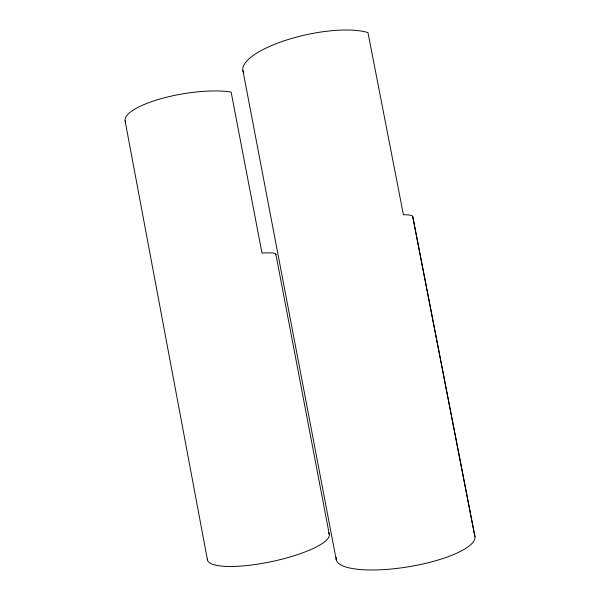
<?xml version="1.0" encoding="UTF-8"?>
<svg xmlns="http://www.w3.org/2000/svg" width="600" height="600" viewBox="0 0 600 600"><rect width="100%" height="100%" fill="white"/><g stroke="black" fill="none" stroke-linecap="round" stroke-linejoin="round"><path stroke-width="0.9" d="M412.717 216.502L474.915 536.55M412.74 216.63L474.855 536.22M242.895 70.425L336.255 559.785M275.858 254.205L329.288 534.322M125.108 120.93L207.428 559.748M328.5 532.65A62.242 14.888 -11.9 0 1 273.12 561.278A62.242 14.888 -11.9 0 1 207.375 558.96M125.632 122.347A61.568 16.98 -9.6 0 1 160.132 98.955A61.568 16.98 -9.6 0 1 231.127 92.07L262.005 253.103L262.493 253.072A61.8 5.76 -10.4 0 1 275.722 254.737M474.375 534.952A70.297 18.945 -9.4 0 1 407.947 566.865A70.297 18.945 -9.4 0 1 336.293 557.452M243.833 72.892A69.442 21.547 -12.4 0 1 243.465 72.218M243.308 71.865A69.442 21.547 -12.4 0 1 287.647 39.682A69.442 21.547 -12.4 0 1 367.965 32.58L403.425 214.785L403.957 214.778A69.727 7.312 -11.3 0 1 412.537 217.32"/></g></svg>
